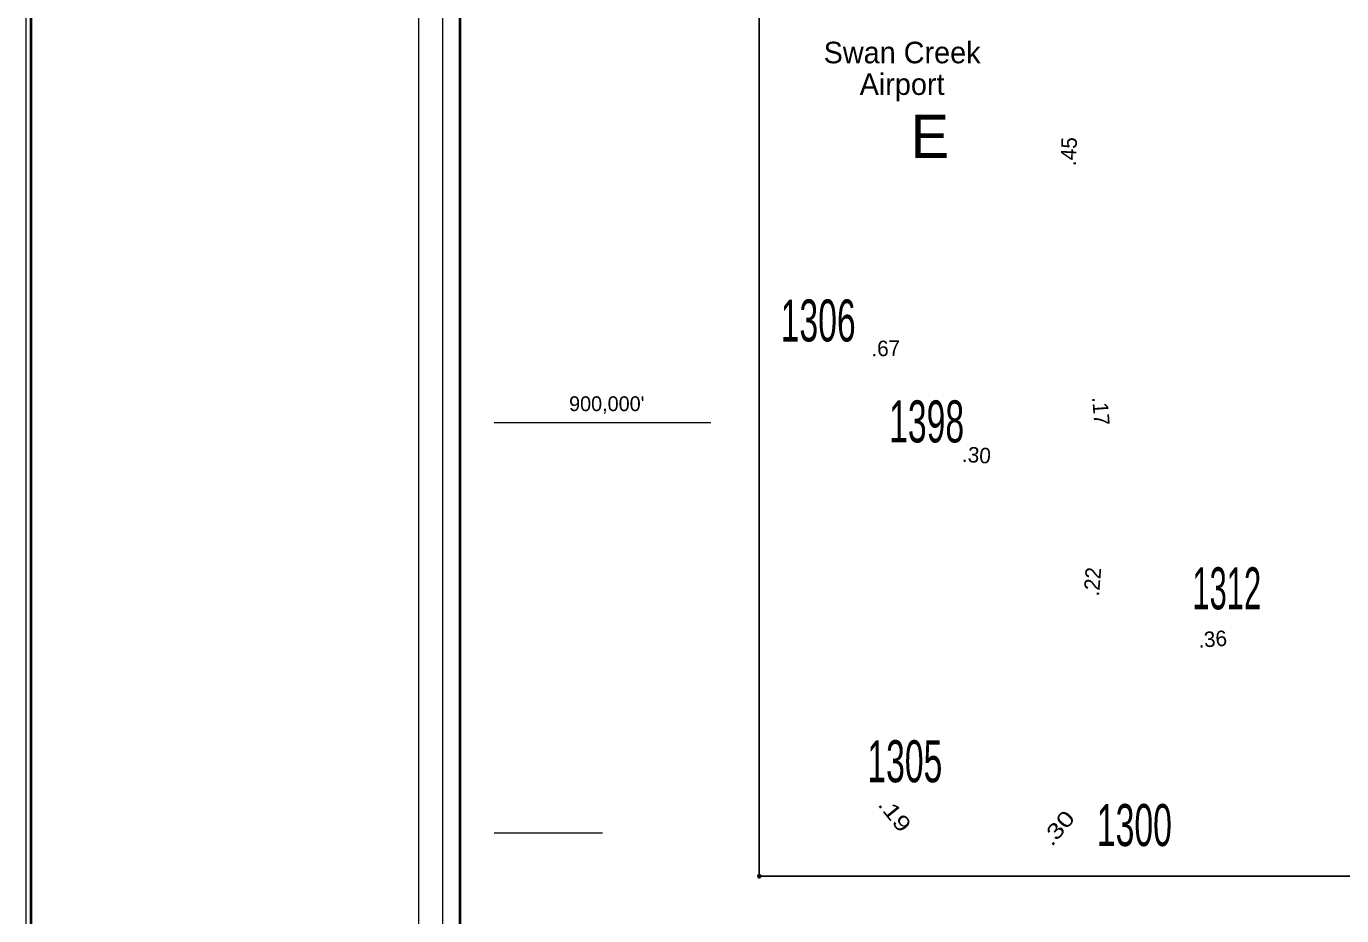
# Model space of a CAD drawing. Extents: x 401157 to 497788, y 242289 to 298686.
# Drawn here: x 401157 to 410925, y 270656 to 277262 of the extents above; entities that cross this region are included whole.
import ezdxf
from ezdxf.enums import TextEntityAlignment as Align

# ---------------------------------------------------------------- set-up
doc = ezdxf.new("R2010")
doc.units = 0
doc.header["$LTSCALE"] = 48
doc.header["$PDMODE"] = 32
doc.header["$PDSIZE"] = 24
doc.layers.add('1', color=7, linetype='Continuous')
doc.layers.add('54', color=7, linetype='Continuous')
for name, color, linetype, lineweight in [('16', 7, 'Continuous', 40), ('20', 7, 'Continuous', 40), ('23', 7, 'Continuous', 25), ('40', 7, 'Continuous', 13), ('61', 7, 'Continuous', 13), ('63', 7, 'Continuous', 25)]:
    doc.layers.add(name, color=color, linetype=linetype, lineweight=lineweight)

msp = doc.modelspace()

# ---------------------------------------------------------------- linework, layer by layer
at = {"layer": '1'}
msp.add_point((406600.25, 270949), dxfattribs=at)
at = {"layer": '16', "lineweight": 13}
msp.add_lwpolyline([(497787.69, 242289.45), (401157.05, 242289.45), (401157.05, 298686.49), (497787.69, 298686.49)], close=True, dxfattribs=at)
at = {"layer": '20'}
for points in [[(401192.05, 298651.49), (497752.69, 298651.49), (497752.69, 242324.45), (401192.05, 242324.45)], [(404379.91, 297542.53), (496827.19, 297542.53), (496827.19, 243416.17), (404379.91, 243416.17)]]:
    msp.add_lwpolyline(points, close=True, dxfattribs=at)
at = {"layer": '20', "lineweight": 13}
msp.add_lwpolyline([(404070.72, 297867.99), (404070.72, 243106.88), (404249.27, 243285.56), (404249.27, 297673.17), (496957.79, 297673.17), (496957.79, 243285.56), (404249.27, 243285.56), (404070.72, 243106.88), (497136.38, 243106.88), (497136.38, 297867.99)], close=True, dxfattribs=at)
at = {"layer": '61'}
msp.add_line((404631.66, 274320), (406240.66, 274320), dxfattribs=at)
for points in [[(404631.66, 271272), (404633.66, 271272), (404635.66, 271272), (404637.66, 271272), (404639.66, 271272), (404641.66, 271272), (404643.66, 271272), (404645.66, 271272), (404647.66, 271272), (404649.66, 271272), (404651.66, 271272), (404653.66, 271272), (404655.66, 271272), (404657.66, 271272), (404659.66, 271272), (404661.66, 271272), (404663.66, 271272), (404665.66, 271272), (404667.66, 271272), (404669.66, 271272), (404671.66, 271272), (404673.66, 271272), (404675.66, 271272), (404677.66, 271272), (404679.66, 271272), (404681.66, 271272), (404683.66, 271272), (404685.66, 271272), (404687.66, 271272), (404689.66, 271272), (404691.66, 271272), (404693.66, 271272), (404695.66, 271272), (404697.66, 271272), (404699.66, 271272), (404701.66, 271272), (404703.66, 271272), (404705.66, 271272), (404707.66, 271272), (404709.66, 271272), (404711.66, 271272), (404713.66, 271272), (404715.66, 271272), (404717.66, 271272), (404719.66, 271272), (404721.66, 271272), (404723.66, 271272), (404725.66, 271272), (404727.66, 271272), (404729.66, 271272), (404731.66, 271272), (404733.66, 271272), (404735.66, 271272), (404737.66, 271272), (404739.66, 271272), (404741.66, 271272), (404743.66, 271272), (404745.66, 271272), (404747.66, 271272), (404749.66, 271272), (404751.66, 271272), (404753.66, 271272), (404755.66, 271272), (404757.66, 271272), (404759.66, 271272), (404761.66, 271272), (404763.66, 271272), (404765.66, 271272), (404767.66, 271272), (404769.66, 271272), (404771.66, 271272), (404773.66, 271272), (404775.66, 271272), (404777.66, 271272), (404779.66, 271272), (404781.66, 271272), (404783.66, 271272), (404785.66, 271272), (404787.66, 271272), (404789.66, 271272), (404791.66, 271272), (404793.66, 271272), (404795.66, 271272), (404797.66, 271272), (404799.66, 271272), (404801.66, 271272), (404803.66, 271272), (404805.66, 271272), (404807.66, 271272), (404809.66, 271272), (404811.66, 271272), (404813.66, 271272), (404815.66, 271272), (404817.66, 271272), (404819.66, 271272), (404821.66, 271272), (404823.66, 271272), (404825.66, 271272), (404827.66, 271272), (404829.66, 271272)], [(404829.66, 271272), (404831.66, 271272), (404833.66, 271272), (404835.66, 271272), (404837.66, 271272), (404839.66, 271272), (404841.66, 271272), (404843.66, 271272), (404845.66, 271272), (404847.66, 271272), (404849.66, 271272), (404851.66, 271272), (404853.66, 271272), (404855.66, 271272), (404857.66, 271272), (404859.66, 271272), (404861.66, 271272), (404863.66, 271272), (404865.66, 271272), (404867.66, 271272), (404869.66, 271272), (404871.66, 271272), (404873.66, 271272), (404875.66, 271272), (404877.66, 271272), (404879.66, 271272), (404881.66, 271272), (404883.66, 271272), (404885.66, 271272), (404887.66, 271272), (404889.66, 271272), (404891.66, 271272), (404893.66, 271272), (404895.66, 271272), (404897.66, 271272), (404899.66, 271272), (404901.66, 271272), (404903.66, 271272), (404905.66, 271272), (404907.66, 271272), (404909.66, 271272), (404911.66, 271272), (404913.66, 271272), (404915.66, 271272), (404917.66, 271272), (404919.66, 271272), (404921.66, 271272), (404923.66, 271272), (404925.66, 271272), (404927.66, 271272), (404929.66, 271272), (404931.66, 271272), (404933.66, 271272), (404935.66, 271272), (404937.66, 271272), (404939.66, 271272), (404941.66, 271272), (404943.66, 271272), (404945.66, 271272), (404947.66, 271272), (404949.66, 271272), (404951.66, 271272), (404953.66, 271272), (404955.66, 271272), (404957.66, 271272), (404959.66, 271272), (404961.66, 271272), (404963.66, 271272), (404965.66, 271272), (404967.66, 271272), (404969.66, 271272), (404971.66, 271272), (404973.66, 271272), (404975.66, 271272), (404977.66, 271272), (404979.66, 271272), (404981.66, 271272), (404983.66, 271272), (404985.66, 271272), (404987.66, 271272), (404989.66, 271272), (404991.66, 271272), (404993.66, 271272), (404995.66, 271272), (404997.66, 271272), (404999.66, 271272), (405001.66, 271272), (405003.66, 271272), (405005.66, 271272), (405007.66, 271272), (405009.66, 271272), (405011.66, 271272), (405013.66, 271272), (405015.66, 271272), (405017.66, 271272), (405019.66, 271272), (405021.66, 271272), (405023.66, 271272), (405025.66, 271272), (405027.66, 271272)], [(405027.66, 271272), (405029.66, 271272), (405031.66, 271272), (405033.66, 271272), (405035.66, 271272), (405037.66, 271272), (405039.66, 271272), (405041.66, 271272), (405043.66, 271272), (405045.66, 271272), (405047.66, 271272), (405049.66, 271272), (405051.66, 271272), (405053.66, 271272), (405055.66, 271272), (405057.66, 271272), (405059.66, 271272), (405061.66, 271272), (405063.66, 271272), (405065.66, 271272), (405067.66, 271272), (405069.66, 271272), (405071.66, 271272), (405073.66, 271272), (405075.66, 271272), (405077.66, 271272), (405079.66, 271272), (405081.66, 271272), (405083.66, 271272), (405085.66, 271272), (405087.66, 271272), (405089.66, 271272), (405091.66, 271272), (405093.66, 271272), (405095.66, 271272), (405097.66, 271272), (405099.66, 271272), (405101.66, 271272), (405103.66, 271272), (405105.66, 271272), (405107.66, 271272), (405109.66, 271272), (405111.66, 271272), (405113.66, 271272), (405115.66, 271272), (405117.66, 271272), (405119.66, 271272), (405121.66, 271272), (405123.66, 271272), (405125.66, 271272), (405127.66, 271272), (405129.66, 271272), (405131.66, 271272), (405133.66, 271272), (405135.66, 271272), (405137.66, 271272), (405139.66, 271272), (405141.66, 271272), (405143.66, 271272), (405145.66, 271272), (405147.66, 271272), (405149.66, 271272), (405151.66, 271272), (405153.66, 271272), (405155.66, 271272), (405157.66, 271272), (405159.66, 271272), (405161.66, 271272), (405163.66, 271272), (405165.66, 271272), (405167.66, 271272), (405169.66, 271272), (405171.66, 271272), (405173.66, 271272), (405175.66, 271272), (405177.66, 271272), (405179.66, 271272), (405181.66, 271272), (405183.66, 271272), (405185.66, 271272), (405187.66, 271272), (405189.66, 271272), (405191.66, 271272), (405193.66, 271272), (405195.66, 271272), (405197.66, 271272), (405199.66, 271272), (405201.66, 271272), (405203.66, 271272), (405205.66, 271272), (405207.66, 271272), (405209.66, 271272), (405211.66, 271272), (405213.66, 271272), (405215.66, 271272), (405217.66, 271272), (405219.66, 271272), (405221.66, 271272), (405223.66, 271272), (405225.66, 271272)], [(405225.66, 271272), (405227.66, 271272), (405229.66, 271272), (405231.66, 271272), (405233.66, 271272), (405235.66, 271272), (405237.66, 271272), (405239.66, 271272), (405241.66, 271272), (405243.66, 271272), (405245.66, 271272), (405247.66, 271272), (405249.66, 271272), (405251.66, 271272), (405253.66, 271272), (405255.66, 271272), (405257.66, 271272), (405259.66, 271272), (405261.66, 271272), (405263.66, 271272), (405265.66, 271272), (405267.66, 271272), (405269.66, 271272), (405271.66, 271272), (405273.66, 271272), (405275.66, 271272), (405277.66, 271272), (405279.66, 271272), (405281.66, 271272), (405283.66, 271272), (405285.66, 271272), (405287.66, 271272), (405289.66, 271272), (405291.66, 271272), (405293.66, 271272), (405295.66, 271272), (405297.66, 271272), (405299.66, 271272), (405301.66, 271272), (405303.66, 271272), (405305.66, 271272), (405307.66, 271272), (405309.66, 271272), (405311.66, 271272), (405313.66, 271272), (405315.66, 271272), (405317.66, 271272), (405319.66, 271272), (405321.66, 271272), (405323.66, 271272), (405325.66, 271272), (405327.66, 271272), (405329.66, 271272), (405331.66, 271272), (405333.66, 271272), (405335.66, 271272), (405337.66, 271272), (405339.66, 271272), (405341.66, 271272), (405343.66, 271272), (405345.66, 271272), (405347.66, 271272), (405349.66, 271272), (405351.66, 271272), (405353.66, 271272), (405355.66, 271272), (405357.66, 271272), (405359.66, 271272), (405361.66, 271272), (405363.66, 271272), (405365.66, 271272), (405367.66, 271272), (405369.66, 271272), (405371.66, 271272), (405373.66, 271272), (405375.66, 271272), (405377.66, 271272), (405379.66, 271272), (405381.66, 271272), (405383.66, 271272), (405385.66, 271272), (405387.66, 271272), (405389.66, 271272), (405391.66, 271272), (405393.66, 271272), (405395.66, 271272), (405397.66, 271272), (405399.66, 271272), (405401.66, 271272), (405403.66, 271272), (405405.66, 271272), (405407.66, 271272), (405409.66, 271272), (405411.66, 271272), (405413.66, 271272), (405415.66, 271272), (405417.66, 271272), (405419.66, 271272), (405421.66, 271272), (405423.66, 271272)], [(405423.66, 271272), (405425.66, 271272), (405427.66, 271272), (405429.66, 271272), (405431.66, 271272), (405433.66, 271272), (405436.16, 271272)]]:
    msp.add_lwpolyline(points, dxfattribs=at)
at = {"layer": '63'}
msp.add_lwpolyline([(406600.25, 270949), (431667.81, 270949), (431667.81, 296912.92), (406600.25, 296912.92)], close=True, dxfattribs=at)

# ---------------------------------------------------------------- texts
at = {"layer": '23'}
for s, width, p in [('1306', 0.6, (407037.52, 274920.77)), ('1398', 0.6, (407842.95, 274171.37)), ('1312', 0.55, (410071.82, 272931.59)), ('1305', 0.6, (407680.94, 271647.14)), ('1300', 0.6, (409385.74, 271173.37))]:
    msp.add_text(s, height=312, dxfattribs=dict(at, width=width)).set_placement(p, align=Align.CENTER)
at = {"layer": '40'}
for s, rotation, p in [('.45', 87.306, (408955.15, 276329.09)), ('.67', 1.791, (407541.19, 274812.41)), ('.17', 274.371, (409080.22, 274400.47)), ('.30', 356.2, (408209.33, 274020.59)), ('.22', 85.272, (409131.1, 273132.45)), ('.36', 4.027, (409970.31, 272653.78))]:
    msp.add_text(s, height=115, rotation=rotation, dxfattribs=at).set_placement(p, align=Align.CENTER)
at = {"layer": '40', "width": 1.3}
for s, rotation, p in [('.19', 308.715, (407561.48, 271371.95)), ('.30', 49.814, (408862.33, 271270.66))]:
    msp.add_text(s, height=115, rotation=rotation, dxfattribs=at).set_placement(p, align=Align.CENTER)
at = {"layer": '54'}
for s, p in [('Swan Creek', (407660.75, 276987.12)), ('Airport', (407660.75, 276752.12))]:
    msp.add_text(s, height=160, dxfattribs=at).set_placement(p, align=Align.CENTER)
msp.add_text('E', height=320, rotation=0.001, dxfattribs=at).set_placement((407866.57, 276284.65), align=Align.CENTER)
at = {"layer": '61'}
msp.add_text("900,000'", height=110, dxfattribs=at).set_placement((405467.52, 274403.78), align=Align.CENTER)

doc.saveas('drawing.dxf')
